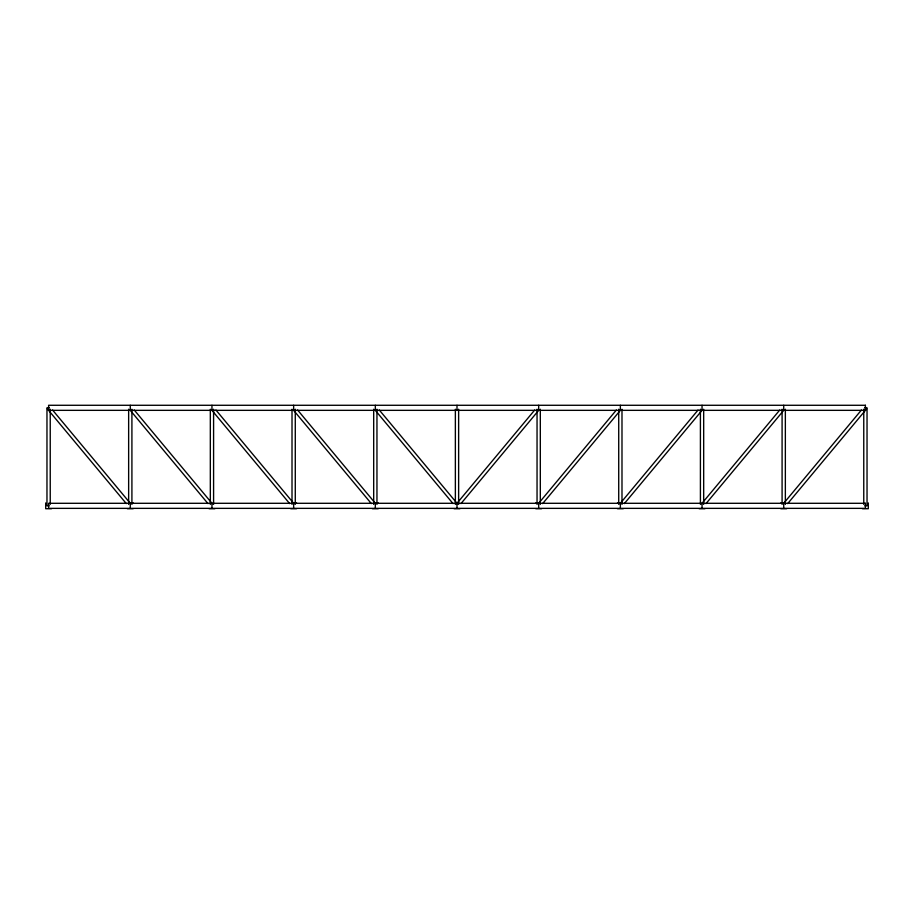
<?xml version="1.0" encoding="UTF-8"?>
<svg xmlns="http://www.w3.org/2000/svg" width="914" height="914" viewBox="0 0 914 914"><rect width="100%" height="100%" fill="white"/><g stroke="black" fill="none" stroke-linecap="round" stroke-linejoin="round"><path stroke-width="1.37" d="M456.657 503.694L534.701 410.032M460.976 503.603L539.032 409.94M538.335 503.694L616.379 410.032M542.653 503.603L620.709 409.94M620.012 503.694L698.067 410.032M624.342 503.603L702.386 409.94M701.689 503.694L779.745 410.032M706.019 503.603L784.063 409.94M783.378 503.694L861.422 410.032M787.697 503.603L866.655 408.855L864.987 407.461M49.013 407.461L47.345 408.855L126.303 503.603M49.139 407.804L46.968 407.804L46.968 505.819L49.139 505.819M864.861 407.804L867.032 407.804L867.032 505.819L864.861 505.819M130.862 502.929L133.181 502.929M294.217 502.929L296.536 502.929M375.905 502.929L378.225 502.929M535.775 502.929L538.095 502.929M617.464 502.929L619.783 502.929M780.819 502.929L783.138 502.929M51.504 508.721L45.7 508.721L45.7 502.929M127.377 508.721L133.181 508.721M209.055 508.721L214.859 508.721M290.743 508.721L296.536 508.721M372.421 508.721L378.225 508.721M454.098 508.721L459.902 508.721M535.775 508.721L541.579 508.721M617.464 508.721L623.257 508.721M699.141 508.721L704.945 508.721M780.819 508.721L786.623 508.721M862.496 508.721L868.3 508.721L868.3 502.929M379.299 410.032L457.343 503.694M374.969 409.94L453.024 503.603M297.621 410.032L375.665 503.694M293.291 409.94L371.347 503.603M215.933 410.032L293.988 503.694M211.614 409.94L289.658 503.603M134.255 410.032L212.311 503.694M129.937 409.94L207.981 503.603M52.578 410.032L130.622 503.694M863.764 409.232L863.764 504.402M785.355 409.232L785.355 504.402M783.721 405.279L783.721 410.34M783.721 503.294L783.721 508.355M782.087 409.232L782.087 504.402M703.677 409.232L703.677 504.402M702.043 405.279L702.043 410.34M702.043 503.294L702.043 508.355M700.41 409.232L700.41 504.402M621.988 409.232L621.988 504.402M620.355 405.279L620.355 410.34M620.355 503.294L620.355 508.355M618.721 409.232L618.721 504.402M540.311 409.232L540.311 504.402M538.677 405.279L538.677 410.34M538.677 503.294L538.677 508.355M537.044 409.232L537.044 504.402M458.634 409.232L458.634 504.402M457 405.279L457 410.34M457 503.294L457 508.355M455.366 409.232L455.366 504.402M376.956 409.232L376.956 504.402M375.323 405.279L375.323 410.34M375.323 503.294L375.323 508.355M373.689 409.232L373.689 504.402M295.279 409.232L295.279 504.402M293.645 405.279L293.645 410.34M293.645 503.294L293.645 508.355M292.012 409.232L292.012 504.402M213.59 409.232L213.59 504.402M211.957 405.279L211.957 410.34M211.957 503.294L211.957 508.355M210.323 409.232L210.323 504.402M131.913 409.232L131.913 504.402M130.279 405.279L130.279 410.34M130.279 503.294L130.279 508.355M128.645 409.232L128.645 504.402M50.236 409.232L50.236 504.402M865.398 405.279L48.602 405.279L48.602 410.34L865.398 410.34L865.398 405.279M865.398 503.294L48.602 503.294L48.602 508.355L865.398 508.355L865.398 503.294"/></g></svg>
